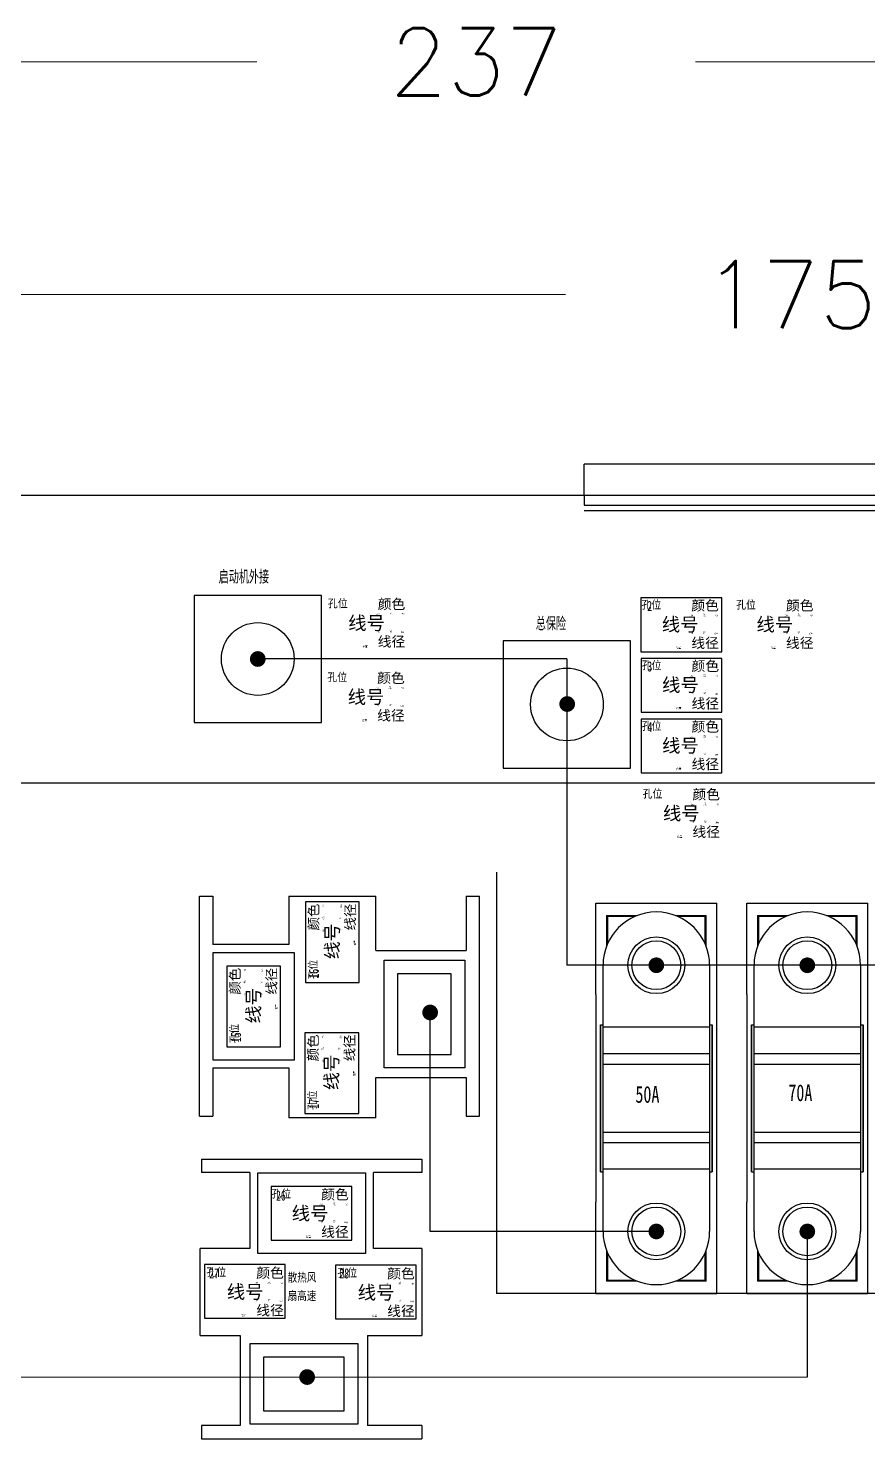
# Model space of a CAD drawing. Header units: millimetres. Extents: x -2653 to 6698, y -4403 to -42.
# Drawn here: x -2509.1 to -2384.4, y -251.5 to -41.7 of the extents above; entities that cross this region are included whole.
import ezdxf
from ezdxf.enums import TextEntityAlignment as Align

# ---------------------------------------------------------------- set-up
doc = ezdxf.new("R2010")
doc.units = ezdxf.units.MM
doc.header["$MEASUREMENT"] = 0
doc.layers.add('文字', color=3, linetype='Continuous')
doc.layers.add('轮廓线', color=7, linetype='Continuous')
for name, color, linetype, plot in [('隐藏-剥皮长度', 2, 'Continuous', False), ('隐藏-加余量', 1, 'Continuous', False), ('隐藏-备注', 1, 'Continuous', False), ('隐藏-孔位', 1, 'Continuous', False), ('隐藏-对应端子', 2, 'Continuous', False), ('隐藏-规格', 1, 'Continuous', False), ('隐藏-辅助信息', 3, 'Continuous', False), ('隐藏-防水栓', 2, 'Continuous', False)]:
    doc.layers.add(name, color=color, linetype=linetype, plot=plot)
doc.styles.add('CL', font='', dxfattribs={"height": 2})
doc.styles.get("Standard").update_dxf_attribs({"font": 'txt', "bigfont": 'gbcbig.shx'})
doc.styles.add('灯泡', font='', dxfattribs={"width": 0.7})
doc.styles.get('CL').set_extended_font_data('SimSun')
doc.styles.get('灯泡').set_extended_font_data('NSimSun')

msp = doc.modelspace()

# ---------------------------------------------------------------- linework, layer by layer
at = {"color": 0, "lineweight": -3}
for p, q in [((-2323.46, -106.52), (-2426.51, -106.52)), ((-2512.33, -111.12), (-2426.51, -111.12)), ((-2426.51, -111.12), (-2275.57, -111.12)), ((-2426.51, -112.65), (-2275.57, -112.65)), ((-2426.51, -113.42), (-2275.57, -113.42)), ((-2429.08, -135.51), (-2475.03, -135.51)), ((-2429.08, -135.51), (-2429.08, -181.06)), ((-2348.73, -154), (-2523.06, -154)), ((-2439.55, -167.2), (-2439.55, -229.9)), ((-2483.67, -203.54), (-2483.67, -170.8)), ((-2442.09, -203.54), (-2442.09, -170.8)), ((-2406.81, -229.9), (-2406.81, -171.82)), ((-2384.37, -229.9), (-2384.37, -171.82)), ((-2370.91, -181.06), (-2429.08, -181.06)), ((-2449.41, -220.66), (-2449.41, -188.32)), ((-2424.76, -189.91), (-2424.76, -211.82)), ((-2424.1, -211.82), (-2424.1, -189.91)), ((-2424.1, -189.91), (-2424.1, -211.82)), ((-2407.47, -189.91), (-2407.47, -211.82)), ((-2407.47, -211.82), (-2407.47, -189.91)), ((-2402.32, -189.91), (-2402.32, -211.82)), ((-2401.66, -211.82), (-2401.66, -189.91)), ((-2401.66, -189.91), (-2401.66, -211.82)), ((-2385.03, -189.91), (-2385.03, -211.82)), ((-2385.03, -211.82), (-2385.03, -189.91)), ((-2483.39, -209.93), (-2450.66, -209.93)), ((-2415.79, -220.66), (-2449.41, -220.66)), ((-2393.35, -220.66), (-2393.35, -242.32)), ((-2376.58, -229.9), (-2439.55, -229.9)), ((-2393.35, -242.32), (-2533.9, -242.41)), ((-2483.39, -251.51), (-2450.66, -251.51))]:
    msp.add_line(p, q, dxfattribs=at)
at = {"color": 0, "lineweight": -3, "ltscale": 0.101352}
msp.add_line((-2426.51, -111.12), (-2426.51, -106.52), dxfattribs=at)
at = {"color": 0, "lineweight": -3, "ltscale": 0.033783}
msp.add_line((-2426.51, -111.12), (-2426.51, -112.65), dxfattribs=at)
at = {"color": 0, "lineweight": -3, "ltscale": 0.472973}
for p, q in [((-2465.57, -126.05), (-2484.49, -126.05)), ((-2484.49, -144.97), (-2465.57, -144.97))]:
    msp.add_line(p, q, dxfattribs=at)
at = {"color": 0, "lineweight": -3, "ltscale": 0.472972}
for p, q in [((-2484.49, -126.05), (-2484.49, -144.97)), ((-2465.57, -144.97), (-2465.57, -126.05)), ((-2419.62, -132.81), (-2438.54, -132.81)), ((-2438.54, -132.81), (-2438.54, -151.73)), ((-2419.62, -151.73), (-2419.62, -132.81)), ((-2438.54, -151.73), (-2419.62, -151.73))]:
    msp.add_line(p, q, dxfattribs=at)
at = {"color": 0, "lineweight": -3, "ltscale": 0.0495}
for p, q in [((-2483.67, -170.8), (-2481.69, -170.8)), ((-2444.07, -170.8), (-2442.09, -170.8)), ((-2483.67, -203.54), (-2481.69, -203.54)), ((-2444.07, -203.54), (-2442.09, -203.54)), ((-2483.39, -209.93), (-2483.39, -211.91)), ((-2450.66, -209.93), (-2450.66, -211.91)), ((-2483.39, -249.53), (-2483.39, -251.51)), ((-2450.66, -249.53), (-2450.66, -251.51))]:
    msp.add_line(p, q, dxfattribs=at)
at = {"color": 0, "lineweight": -3, "ltscale": 0.179848}
for p, q in [((-2481.69, -170.8), (-2481.69, -177.99)), ((-2470.41, -170.8), (-2470.41, -177.99)), ((-2450.66, -211.91), (-2457.85, -211.91)), ((-2450.66, -223.19), (-2457.85, -223.19))]:
    msp.add_line(p, q, dxfattribs=at)
at = {"color": 0, "lineweight": -3, "ltscale": 0.323399}
for p, q in [((-2470.41, -170.8), (-2457.47, -170.8)), ((-2457.47, -203.74), (-2470.41, -203.74)), ((-2483.59, -236.13), (-2483.59, -223.19)), ((-2450.66, -223.19), (-2450.66, -236.13))]:
    msp.add_line(p, q, dxfattribs=at)
at = {"color": 0, "lineweight": -3, "ltscale": 0.2508}
for p, q in [((-2457.47, -178.86), (-2457.47, -170.8)), ((-2444.07, -170.8), (-2444.07, -178.86)), ((-2458.72, -236.13), (-2450.66, -236.13)), ((-2450.66, -249.53), (-2458.72, -249.53))]:
    msp.add_line(p, q, dxfattribs=at)
at = {"color": 0, "lineweight": -3, "ltscale": 0.3399}
for p, q in [((-2424.76, -185.42), (-2424.76, -171.82)), ((-2402.32, -185.42), (-2402.32, -171.82))]:
    msp.add_line(p, q, dxfattribs=at)
at = {"color": 0, "lineweight": -3, "ltscale": 0.448799}
for p, q in [((-2424.76, -171.82), (-2406.81, -171.82)), ((-2402.32, -171.82), (-2384.37, -171.82)), ((-2424.76, -229.9), (-2406.81, -229.9)), ((-2402.32, -229.9), (-2384.37, -229.9))]:
    msp.add_line(p, q, dxfattribs=at)
at = {"color": 0, "lineweight": -3, "ltscale": 0.113718}
for p, q in [((-2423.18, -173.67), (-2423.18, -178.22)), ((-2423.18, -173.67), (-2418.63, -173.67)), ((-2400.74, -173.67), (-2400.74, -178.22)), ((-2400.74, -173.67), (-2396.19, -173.67)), ((-2423.18, -223.51), (-2423.18, -228.06)), ((-2400.74, -223.51), (-2400.74, -228.06)), ((-2418.63, -228.06), (-2423.18, -228.06)), ((-2396.19, -228.06), (-2400.74, -228.06))]:
    msp.add_line(p, q, dxfattribs=at)
at = {"color": 0, "lineweight": -3, "ltscale": 0.102373}
for p, q in [((-2423.05, -173.8), (-2423.05, -177.9)), ((-2400.61, -173.8), (-2400.61, -177.9))]:
    msp.add_line(p, q, dxfattribs=at)
at = {"color": 0, "lineweight": -3, "ltscale": 0.10237}
for p, q in [((-2418.95, -173.8), (-2423.05, -173.8)), ((-2396.51, -173.8), (-2400.61, -173.8)), ((-2423.05, -227.92), (-2418.95, -227.92)), ((-2400.61, -227.92), (-2396.51, -227.92))]:
    msp.add_line(p, q, dxfattribs=at)
at = {"color": 0, "lineweight": -3, "ltscale": 0.113715}
for p, q in [((-2412.95, -173.67), (-2408.4, -173.67)), ((-2390.51, -173.67), (-2385.96, -173.67)), ((-2408.4, -228.06), (-2412.95, -228.06)), ((-2385.96, -228.06), (-2390.51, -228.06))]:
    msp.add_line(p, q, dxfattribs=at)
at = {"color": 0, "lineweight": -3, "ltscale": 0.102368}
for p, q in [((-2408.53, -173.8), (-2412.62, -173.8)), ((-2412.62, -227.92), (-2408.53, -227.92))]:
    msp.add_line(p, q, dxfattribs=at)
at = {"color": 0, "lineweight": -3, "ltscale": 0.102367}
for p, q in [((-2408.53, -177.9), (-2408.53, -173.8)), ((-2386.09, -173.8), (-2390.18, -173.8)), ((-2386.09, -177.9), (-2386.09, -173.8)), ((-2408.53, -227.92), (-2408.53, -223.83)), ((-2386.09, -227.92), (-2386.09, -223.83)), ((-2390.18, -227.92), (-2386.09, -227.92))]:
    msp.add_line(p, q, dxfattribs=at)
at = {"color": 0, "lineweight": -3, "ltscale": 0.113713}
for p, q in [((-2408.4, -178.22), (-2408.4, -173.67)), ((-2385.96, -178.22), (-2385.96, -173.67))]:
    msp.add_line(p, q, dxfattribs=at)
at = {"color": 0, "lineweight": -3, "ltscale": 0.28215}
for p, q in [((-2470.41, -177.99), (-2481.69, -177.99)), ((-2481.69, -196.34), (-2470.41, -196.34)), ((-2476.2, -211.91), (-2476.2, -223.19)), ((-2457.85, -223.19), (-2457.85, -211.91))]:
    msp.add_line(p, q, dxfattribs=at)
at = {"color": 0, "lineweight": -3, "ltscale": 0.33495}
for p, q in [((-2457.47, -178.86), (-2444.07, -178.86)), ((-2457.47, -197.77), (-2444.07, -197.77)), ((-2477.63, -236.13), (-2477.63, -249.53)), ((-2458.72, -236.13), (-2458.72, -249.53))]:
    msp.add_line(p, q, dxfattribs=at)
at = {"color": 0, "lineweight": -3, "ltscale": 0.231}
for p, q in [((-2423.71, -190.3), (-2423.71, -181.06)), ((-2407.87, -181.06), (-2407.87, -190.3)), ((-2401.27, -190.3), (-2401.27, -181.06)), ((-2385.43, -181.06), (-2385.43, -190.3)), ((-2423.71, -220.66), (-2423.71, -211.42)), ((-2407.87, -211.42), (-2407.87, -220.66)), ((-2401.27, -220.66), (-2401.27, -211.42)), ((-2385.43, -211.42), (-2385.43, -220.66))]:
    msp.add_line(p, q, dxfattribs=at)
at = {"color": 0, "lineweight": -3, "ltscale": 0.112201}
for p, q in [((-2424.76, -185.42), (-2424.76, -189.91)), ((-2402.32, -185.42), (-2402.32, -189.91)), ((-2424.76, -211.82), (-2424.76, -216.31)), ((-2402.32, -211.82), (-2402.32, -216.31))]:
    msp.add_line(p, q, dxfattribs=at)
at = {"color": 0, "lineweight": -3, "ltscale": 0.009899}
for p, q in [((-2424.1, -189.91), (-2423.71, -189.91)), ((-2424.1, -189.91), (-2423.71, -189.91)), ((-2401.66, -189.91), (-2401.27, -189.91)), ((-2401.66, -189.91), (-2401.27, -189.91)), ((-2424.1, -211.82), (-2423.71, -211.82)), ((-2424.1, -211.82), (-2423.71, -211.82)), ((-2401.66, -211.82), (-2401.27, -211.82)), ((-2401.66, -211.82), (-2401.27, -211.82))]:
    msp.add_line(p, q, dxfattribs=at)
at = {"color": 0, "lineweight": -3, "ltscale": 0.099001}
for p, q in [((-2423.71, -194.26), (-2423.71, -190.3)), ((-2407.87, -190.3), (-2407.87, -194.26)), ((-2401.27, -194.26), (-2401.27, -190.3)), ((-2385.43, -190.3), (-2385.43, -194.26))]:
    msp.add_line(p, q, dxfattribs=at)
at = {"color": 0, "lineweight": -3, "ltscale": 0.396}
for p, q in [((-2407.87, -190.3), (-2423.71, -190.3)), ((-2385.43, -190.3), (-2401.27, -190.3)), ((-2407.87, -194.26), (-2423.71, -194.26)), ((-2385.43, -194.26), (-2401.27, -194.26)), ((-2407.87, -195.85), (-2423.71, -195.85)), ((-2385.43, -195.85), (-2401.27, -195.85)), ((-2423.71, -205.88), (-2407.87, -205.88)), ((-2407.87, -207.46), (-2423.71, -207.46)), ((-2401.27, -205.88), (-2385.43, -205.88)), ((-2385.43, -207.46), (-2401.27, -207.46)), ((-2407.87, -211.42), (-2423.71, -211.42)), ((-2385.43, -211.42), (-2401.27, -211.42))]:
    msp.add_line(p, q, dxfattribs=at)
at = {"color": 0, "lineweight": -3, "ltscale": 0.0099}
for p, q in [((-2407.87, -189.91), (-2407.47, -189.91)), ((-2407.87, -189.91), (-2407.47, -189.91)), ((-2385.43, -189.91), (-2385.03, -189.91)), ((-2385.43, -189.91), (-2385.03, -189.91)), ((-2407.87, -211.82), (-2407.47, -211.82)), ((-2407.87, -211.82), (-2407.47, -211.82)), ((-2385.43, -211.82), (-2385.03, -211.82)), ((-2385.43, -211.82), (-2385.03, -211.82))]:
    msp.add_line(p, q, dxfattribs=at)
at = {"color": 0, "lineweight": -3, "ltscale": 0.039601}
for p, q in [((-2423.71, -195.85), (-2423.71, -194.26)), ((-2407.87, -194.26), (-2407.87, -195.85)), ((-2401.27, -195.85), (-2401.27, -194.26)), ((-2385.43, -194.26), (-2385.43, -195.85))]:
    msp.add_line(p, q, dxfattribs=at)
at = {"color": 0, "lineweight": -3, "ltscale": 0.17985}
for p, q in [((-2481.69, -196.34), (-2481.69, -203.54)), ((-2470.41, -196.34), (-2470.41, -203.74)), ((-2476.2, -211.91), (-2483.39, -211.91)), ((-2476.2, -223.19), (-2483.59, -223.19))]:
    msp.add_line(p, q, dxfattribs=at)
at = {"color": 0, "lineweight": -3, "ltscale": 0.250799}
for p, q in [((-2423.71, -205.88), (-2423.71, -195.85)), ((-2407.87, -195.85), (-2407.87, -205.88)), ((-2401.27, -205.88), (-2401.27, -195.85)), ((-2385.43, -195.85), (-2385.43, -205.88))]:
    msp.add_line(p, q, dxfattribs=at)
at = {"color": 0, "lineweight": -3, "ltscale": 0.18975}
for p, q in [((-2457.47, -203.74), (-2457.47, -197.77)), ((-2444.07, -197.77), (-2444.07, -203.54)), ((-2483.59, -236.13), (-2477.63, -236.13)), ((-2477.63, -249.53), (-2483.39, -249.53))]:
    msp.add_line(p, q, dxfattribs=at)
at = {"color": 0, "lineweight": -3, "ltscale": 0.0396}
for p, q in [((-2423.71, -207.46), (-2423.71, -205.88)), ((-2407.87, -205.88), (-2407.87, -207.46)), ((-2401.27, -207.46), (-2401.27, -205.88)), ((-2385.43, -205.88), (-2385.43, -207.46))]:
    msp.add_line(p, q, dxfattribs=at)
at = {"color": 0, "lineweight": -3, "ltscale": 0.099}
for p, q in [((-2423.71, -211.42), (-2423.71, -207.46)), ((-2407.87, -207.46), (-2407.87, -211.42)), ((-2401.27, -211.42), (-2401.27, -207.46)), ((-2385.43, -207.46), (-2385.43, -211.42))]:
    msp.add_line(p, q, dxfattribs=at)
at = {"color": 0, "lineweight": -3, "ltscale": 0.339899}
for p, q in [((-2424.76, -229.9), (-2424.76, -216.31)), ((-2402.32, -229.9), (-2402.32, -216.31))]:
    msp.add_line(p, q, dxfattribs=at)
at = {"color": 0, "lineweight": -3, "ltscale": 0.102372}
for p, q in [((-2423.05, -223.83), (-2423.05, -227.92)), ((-2400.61, -223.83), (-2400.61, -227.92))]:
    msp.add_line(p, q, dxfattribs=at)
at = {"color": 0, "lineweight": -3, "ltscale": 0.113714}
for p, q in [((-2408.4, -228.06), (-2408.4, -223.51)), ((-2385.96, -228.06), (-2385.96, -223.51))]:
    msp.add_line(p, q, dxfattribs=at)
at = {"color": 0, "lineweight": -3}
for points in [[(-2418.07, -134.43), (-2406.07, -134.43), (-2406.07, -126.43), (-2418.07, -126.43)], [(-2418.03, -143.43), (-2406.03, -143.43), (-2406.03, -135.43), (-2418.03, -135.43)], [(-2418.03, -152.45), (-2406.03, -152.45), (-2406.03, -144.45), (-2418.03, -144.45)], [(-2459.94, -183.64), (-2459.94, -171.64), (-2467.94, -171.64), (-2467.94, -183.64)], [(-2471.64, -193.18), (-2471.64, -181.18), (-2479.64, -181.18), (-2479.64, -193.18)], [(-2446.26, -194.32), (-2446.26, -182.32), (-2454.26, -182.32), (-2454.26, -194.32)], [(-2460.03, -203.1), (-2460.03, -191.1), (-2468.03, -191.1), (-2468.03, -203.1)], [(-2473.04, -221.96), (-2461.04, -221.96), (-2461.04, -213.96), (-2473.04, -213.96)], [(-2482.95, -233.57), (-2470.95, -233.57), (-2470.95, -225.57), (-2482.95, -225.57)], [(-2463.5, -233.66), (-2451.5, -233.66), (-2451.5, -225.66), (-2463.5, -225.66)], [(-2474.17, -247.34), (-2462.17, -247.34), (-2462.17, -239.34), (-2474.17, -239.34)]]:
    msp.add_lwpolyline(points, close=True, dxfattribs=at)
for points in [[(-2481.64, -195.18), (-2481.64, -179.18), (-2469.64, -179.18), (-2469.64, -195.18)], [(-2456.26, -196.32), (-2456.26, -180.32), (-2444.26, -180.32), (-2444.26, -196.32)], [(-2475.04, -211.96), (-2459.04, -211.96), (-2459.04, -223.96), (-2475.04, -223.96)], [(-2476.17, -237.34), (-2460.17, -237.34), (-2460.17, -249.34), (-2476.17, -249.34)]]:
    msp.add_lwpolyline(points, close=True)
for centre, radius in [((-2475.03, -135.51), 5.41), ((-2429.08, -142.27), 5.41), ((-2415.79, -181.06), 4.22), ((-2415.79, -181.06), 3.63), ((-2393.35, -181.06), 4.22), ((-2393.35, -181.06), 3.63), ((-2415.79, -220.66), 4.22), ((-2415.79, -220.66), 3.63), ((-2393.35, -220.66), 4.22), ((-2393.35, -220.66), 3.63)]:
    msp.add_circle(centre, radius, dxfattribs=at)
for centre, start, end in [((-2415.79, -181.06), 0, 180), ((-2393.35, -181.06), 0, 180), ((-2415.79, -220.66), 180, 0), ((-2393.35, -220.66), 180, 0)]:
    msp.add_arc(centre, 7.92, start, end, dxfattribs=at)
for points in [[(-2475.03, -135.51), (-2476.17, -135.28), (-2476.19, -135.62), (-2476.2, -135.51)], [(-2475.03, -135.51), (-2476.19, -135.62), (-2476.15, -135.85), (-2476.17, -135.74)], [(-2475.03, -135.51), (-2476, -134.86), (-2476.17, -135.28), (-2476.11, -135.06)], [(-2475.03, -135.51), (-2476.15, -135.85), (-2476.06, -136.06), (-2476.11, -135.96)], [(-2475.03, -135.51), (-2476.06, -136.06), (-2475.93, -136.25), (-2476, -136.16)], [(-2475.03, -135.51), (-2475.68, -134.54), (-2476, -134.86), (-2475.85, -134.68)], [(-2475.03, -135.51), (-2475.93, -136.25), (-2475.77, -136.41), (-2475.85, -136.33)], [(-2475.03, -135.51), (-2475.77, -136.41), (-2475.58, -136.54), (-2475.68, -136.48)], [(-2475.03, -135.51), (-2475.26, -134.36), (-2475.68, -134.54), (-2475.48, -134.43)], [(-2475.03, -135.51), (-2475.58, -136.54), (-2475.37, -136.63), (-2475.48, -136.59)], [(-2475.03, -135.51), (-2475.37, -136.63), (-2475.14, -136.67), (-2475.26, -136.65)], [(-2475.03, -135.51), (-2474.92, -136.67), (-2475.26, -134.36), (-2475.03, -134.34)], [(-2475.03, -135.51), (-2475.14, -136.67), (-2474.92, -136.67), (-2475.03, -136.68)], [(-2474.8, -134.36), (-2475.03, -134.34), (-2474.8, -136.65), (-2474.92, -136.67)], [(-2474.8, -134.36), (-2474.8, -136.65), (-2474.58, -134.43), (-2474.69, -136.63)], [(-2474.69, -136.63), (-2474.58, -136.59), (-2474.58, -134.43), (-2474.48, -136.54)], [(-2474.58, -134.43), (-2474.48, -136.54), (-2474.38, -134.54), (-2474.38, -136.48)], [(-2474.2, -134.68), (-2474.38, -134.54), (-2474.2, -136.33), (-2474.29, -136.41)], [(-2474.38, -134.54), (-2474.38, -136.48), (-2474.29, -136.41)], [(-2474.2, -134.68), (-2474.2, -136.33), (-2474.06, -134.86), (-2474.13, -136.25)], [(-2474.13, -136.25), (-2474.06, -136.16), (-2474.06, -134.86), (-2474, -136.06)], [(-2474.06, -134.86), (-2474, -136.06), (-2473.95, -135.06), (-2473.95, -135.96)], [(-2473.89, -135.28), (-2473.95, -135.06), (-2473.89, -135.74), (-2473.91, -135.85)], [(-2473.95, -135.06), (-2473.95, -135.96), (-2473.91, -135.85)], [(-2473.89, -135.28), (-2473.89, -135.74), (-2473.86, -135.51), (-2473.87, -135.62)], [(-2429.04, -142.21), (-2430.19, -141.98), (-2430.2, -142.32), (-2430.21, -142.21)], [(-2429.04, -142.21), (-2430.2, -142.32), (-2430.16, -142.55), (-2430.19, -142.44)], [(-2429.04, -142.21), (-2430.01, -141.56), (-2430.19, -141.98), (-2430.12, -141.76)], [(-2429.04, -142.21), (-2430.16, -142.55), (-2430.07, -142.76), (-2430.12, -142.66)], [(-2429.04, -142.21), (-2430.07, -142.76), (-2429.94, -142.95), (-2430.01, -142.86)], [(-2429.04, -142.21), (-2429.69, -141.24), (-2430.01, -141.56), (-2429.87, -141.38)], [(-2429.04, -142.21), (-2429.94, -142.95), (-2429.78, -143.11), (-2429.87, -143.03)], [(-2429.04, -142.21), (-2429.78, -143.11), (-2429.59, -143.24), (-2429.69, -143.18)], [(-2429.04, -142.21), (-2429.27, -141.07), (-2429.69, -141.24), (-2429.49, -141.13)], [(-2429.04, -142.21), (-2429.59, -143.24), (-2429.38, -143.33), (-2429.49, -143.29)], [(-2429.04, -142.21), (-2429.38, -143.33), (-2429.16, -143.37), (-2429.27, -143.35)], [(-2429.04, -142.21), (-2428.93, -143.37), (-2429.27, -141.07), (-2429.04, -141.04)], [(-2429.04, -142.21), (-2429.16, -143.37), (-2428.93, -143.37), (-2429.04, -143.38)], [(-2428.81, -141.07), (-2429.04, -141.04), (-2428.81, -143.35), (-2428.93, -143.37)], [(-2428.81, -141.07), (-2428.81, -143.35), (-2428.6, -141.13), (-2428.7, -143.33)], [(-2428.7, -143.33), (-2428.6, -143.29), (-2428.6, -141.13), (-2428.49, -143.24)], [(-2428.6, -141.13), (-2428.49, -143.24), (-2428.39, -141.24), (-2428.39, -143.18)], [(-2428.22, -141.38), (-2428.39, -141.24), (-2428.22, -143.03), (-2428.3, -143.11)], [(-2428.39, -141.24), (-2428.39, -143.18), (-2428.3, -143.11)], [(-2428.22, -141.38), (-2428.22, -143.03), (-2428.07, -141.56), (-2428.14, -142.95)], [(-2428.14, -142.95), (-2428.07, -142.86), (-2428.07, -141.56), (-2428.01, -142.76)], [(-2428.07, -141.56), (-2428.01, -142.76), (-2427.96, -141.76), (-2427.96, -142.66)], [(-2427.9, -141.98), (-2427.96, -141.76), (-2427.9, -142.44), (-2427.93, -142.55)], [(-2427.96, -141.76), (-2427.96, -142.66), (-2427.93, -142.55)], [(-2427.9, -141.98), (-2427.9, -142.44), (-2427.88, -142.21), (-2427.88, -142.32)], [(-2415.79, -181.06), (-2416.76, -180.42), (-2416.93, -180.84), (-2416.87, -180.62)], [(-2415.79, -181.06), (-2416.44, -180.09), (-2416.76, -180.42), (-2416.61, -180.24)], [(-2415.79, -181.06), (-2416.02, -179.92), (-2416.44, -180.09), (-2416.23, -179.99)], [(-2415.79, -181.06), (-2415.67, -182.23), (-2416.02, -179.92), (-2415.79, -179.9)], [(-2415.56, -179.92), (-2415.79, -179.9), (-2415.56, -182.21), (-2415.67, -182.23)], [(-2415.56, -179.92), (-2415.56, -182.21), (-2415.34, -179.99), (-2415.45, -182.18)], [(-2415.45, -182.18), (-2415.34, -182.14), (-2415.34, -179.99), (-2415.24, -182.09)], [(-2415.34, -179.99), (-2415.24, -182.09), (-2415.14, -180.09), (-2415.14, -182.03)], [(-2414.96, -180.24), (-2415.14, -180.09), (-2414.96, -181.89), (-2415.05, -181.97)], [(-2415.14, -180.09), (-2415.14, -182.03), (-2415.05, -181.97)], [(-2414.96, -180.24), (-2414.96, -181.89), (-2414.82, -180.42), (-2414.89, -181.8)], [(-2414.89, -181.8), (-2414.82, -181.71), (-2414.82, -180.42), (-2414.76, -181.61)], [(-2414.82, -180.42), (-2414.76, -181.61), (-2414.71, -180.62), (-2414.71, -181.51)], [(-2393.35, -181.06), (-2394.32, -180.42), (-2394.49, -180.84), (-2394.43, -180.62)], [(-2393.35, -181.06), (-2394, -180.09), (-2394.32, -180.42), (-2394.17, -180.24)], [(-2393.35, -181.06), (-2393.58, -179.92), (-2394, -180.09), (-2393.79, -179.99)], [(-2393.35, -181.06), (-2393.23, -182.23), (-2393.58, -179.92), (-2393.35, -179.9)], [(-2393.12, -179.92), (-2393.35, -179.9), (-2393.12, -182.21), (-2393.23, -182.23)], [(-2393.12, -179.92), (-2393.12, -182.21), (-2392.9, -179.99), (-2393.01, -182.18)], [(-2393.01, -182.18), (-2392.9, -182.14), (-2392.9, -179.99), (-2392.8, -182.09)], [(-2392.9, -179.99), (-2392.8, -182.09), (-2392.7, -180.09), (-2392.7, -182.03)], [(-2392.52, -180.24), (-2392.7, -180.09), (-2392.52, -181.89), (-2392.61, -181.97)], [(-2392.7, -180.09), (-2392.7, -182.03), (-2392.61, -181.97)], [(-2392.52, -180.24), (-2392.52, -181.89), (-2392.38, -180.42), (-2392.45, -181.8)], [(-2392.45, -181.8), (-2392.38, -181.71), (-2392.38, -180.42), (-2392.32, -181.61)], [(-2392.38, -180.42), (-2392.32, -181.61), (-2392.27, -180.62), (-2392.27, -181.51)], [(-2415.79, -181.06), (-2416.93, -180.84), (-2416.95, -181.18), (-2416.96, -181.06)], [(-2415.79, -181.06), (-2416.95, -181.18), (-2416.91, -181.4), (-2416.93, -181.29)], [(-2415.79, -181.06), (-2416.91, -181.4), (-2416.82, -181.61), (-2416.87, -181.51)], [(-2415.79, -181.06), (-2416.82, -181.61), (-2416.69, -181.8), (-2416.76, -181.71)], [(-2415.79, -181.06), (-2416.69, -181.8), (-2416.53, -181.97), (-2416.61, -181.89)], [(-2415.79, -181.06), (-2416.53, -181.97), (-2416.34, -182.09), (-2416.44, -182.03)], [(-2415.79, -181.06), (-2416.34, -182.09), (-2416.13, -182.18), (-2416.23, -182.14)], [(-2415.79, -181.06), (-2416.13, -182.18), (-2415.9, -182.23), (-2416.02, -182.21)], [(-2415.79, -181.06), (-2415.9, -182.23), (-2415.67, -182.23), (-2415.79, -182.23)], [(-2414.64, -180.84), (-2414.71, -180.62), (-2414.64, -181.29), (-2414.67, -181.4)], [(-2414.71, -180.62), (-2414.71, -181.51), (-2414.67, -181.4)], [(-2414.64, -180.84), (-2414.64, -181.29), (-2414.62, -181.06), (-2414.63, -181.18)], [(-2393.35, -181.06), (-2394.49, -180.84), (-2394.51, -181.18), (-2394.52, -181.06)], [(-2393.35, -181.06), (-2394.51, -181.18), (-2394.47, -181.4), (-2394.49, -181.29)], [(-2393.35, -181.06), (-2394.47, -181.4), (-2394.38, -181.61), (-2394.43, -181.51)], [(-2393.35, -181.06), (-2394.38, -181.61), (-2394.25, -181.8), (-2394.32, -181.71)], [(-2393.35, -181.06), (-2394.25, -181.8), (-2394.09, -181.97), (-2394.17, -181.89)], [(-2393.35, -181.06), (-2394.09, -181.97), (-2393.9, -182.09), (-2394, -182.03)], [(-2393.35, -181.06), (-2393.9, -182.09), (-2393.69, -182.18), (-2393.79, -182.14)], [(-2393.35, -181.06), (-2393.69, -182.18), (-2393.46, -182.23), (-2393.58, -182.21)], [(-2393.35, -181.06), (-2393.46, -182.23), (-2393.23, -182.23), (-2393.35, -182.23)], [(-2392.2, -180.84), (-2392.27, -180.62), (-2392.2, -181.29), (-2392.23, -181.4)], [(-2392.27, -180.62), (-2392.27, -181.51), (-2392.23, -181.4)], [(-2392.2, -180.84), (-2392.2, -181.29), (-2392.18, -181.06), (-2392.19, -181.18)], [(-2449.41, -188.09), (-2450.56, -187.86), (-2450.57, -188.2), (-2450.58, -188.09)], [(-2449.41, -188.09), (-2450.57, -188.2), (-2450.53, -188.43), (-2450.56, -188.31)], [(-2449.41, -188.09), (-2450.38, -187.44), (-2450.56, -187.86), (-2450.49, -187.64)], [(-2449.41, -188.09), (-2450.53, -188.43), (-2450.44, -188.64), (-2450.49, -188.53)], [(-2449.41, -188.09), (-2450.44, -188.64), (-2450.31, -188.83), (-2450.38, -188.73)], [(-2449.41, -188.09), (-2450.06, -187.12), (-2450.38, -187.44), (-2450.24, -187.26)], [(-2449.41, -188.09), (-2450.31, -188.83), (-2450.15, -188.99), (-2450.24, -188.91)], [(-2449.41, -188.09), (-2450.15, -188.99), (-2449.96, -189.12), (-2450.06, -189.06)], [(-2449.41, -188.09), (-2449.64, -186.94), (-2450.06, -187.12), (-2449.86, -187.01)], [(-2449.41, -188.09), (-2449.96, -189.12), (-2449.75, -189.2), (-2449.86, -189.16)], [(-2449.41, -188.09), (-2449.75, -189.2), (-2449.53, -189.25), (-2449.64, -189.23)], [(-2449.41, -188.09), (-2449.3, -189.25), (-2449.64, -186.94), (-2449.41, -186.92)], [(-2449.41, -188.09), (-2449.53, -189.25), (-2449.3, -189.25), (-2449.41, -189.25)], [(-2449.18, -186.94), (-2449.41, -186.92), (-2449.18, -189.23), (-2449.3, -189.25)], [(-2449.18, -186.94), (-2449.18, -189.23), (-2448.96, -187.01), (-2449.07, -189.2)], [(-2449.07, -189.2), (-2448.96, -189.16), (-2448.96, -187.01), (-2448.86, -189.12)], [(-2448.96, -187.01), (-2448.86, -189.12), (-2448.76, -187.12), (-2448.76, -189.06)], [(-2448.59, -187.26), (-2448.76, -187.12), (-2448.59, -188.91), (-2448.67, -188.99)], [(-2448.76, -187.12), (-2448.76, -189.06), (-2448.67, -188.99)], [(-2448.59, -187.26), (-2448.59, -188.91), (-2448.44, -187.44), (-2448.51, -188.83)], [(-2448.51, -188.83), (-2448.44, -188.73), (-2448.44, -187.44), (-2448.38, -188.64)], [(-2448.44, -187.44), (-2448.38, -188.64), (-2448.33, -187.64), (-2448.33, -188.53)], [(-2448.27, -187.86), (-2448.33, -187.64), (-2448.27, -188.31), (-2448.29, -188.43)], [(-2448.33, -187.64), (-2448.33, -188.53), (-2448.29, -188.43)], [(-2448.27, -187.86), (-2448.27, -188.31), (-2448.24, -188.09), (-2448.25, -188.2)], [(-2415.79, -220.66), (-2416.76, -220.02), (-2416.93, -220.44), (-2416.87, -220.22)], [(-2415.79, -220.66), (-2416.44, -219.69), (-2416.76, -220.02), (-2416.61, -219.84)], [(-2415.79, -220.66), (-2416.02, -219.52), (-2416.44, -219.69), (-2416.23, -219.59)], [(-2415.79, -220.66), (-2415.67, -221.83), (-2416.02, -219.52), (-2415.79, -219.5)], [(-2415.56, -219.52), (-2415.79, -219.5), (-2415.56, -221.81), (-2415.67, -221.83)], [(-2415.56, -219.52), (-2415.56, -221.81), (-2415.34, -219.59), (-2415.45, -221.78)], [(-2415.45, -221.78), (-2415.34, -221.74), (-2415.34, -219.59), (-2415.24, -221.69)], [(-2415.34, -219.59), (-2415.24, -221.69), (-2415.14, -219.69), (-2415.14, -221.63)], [(-2414.96, -219.84), (-2415.14, -219.69), (-2414.96, -221.49), (-2415.05, -221.57)], [(-2415.14, -219.69), (-2415.14, -221.63), (-2415.05, -221.57)], [(-2414.96, -219.84), (-2414.96, -221.49), (-2414.82, -220.02), (-2414.89, -221.4)], [(-2414.89, -221.4), (-2414.82, -221.31), (-2414.82, -220.02), (-2414.76, -221.21)], [(-2414.82, -220.02), (-2414.76, -221.21), (-2414.71, -220.22), (-2414.71, -221.11)], [(-2414.64, -220.44), (-2414.71, -220.22), (-2414.64, -220.89), (-2414.67, -221)], [(-2414.71, -220.22), (-2414.71, -221.11), (-2414.67, -221)], [(-2393.35, -220.66), (-2394.32, -220.02), (-2394.49, -220.44), (-2394.43, -220.22)], [(-2393.35, -220.66), (-2394, -219.69), (-2394.32, -220.02), (-2394.17, -219.84)], [(-2393.35, -220.66), (-2393.58, -219.52), (-2394, -219.69), (-2393.79, -219.59)], [(-2393.35, -220.66), (-2393.23, -221.83), (-2393.58, -219.52), (-2393.35, -219.5)], [(-2393.12, -219.52), (-2393.35, -219.5), (-2393.12, -221.81), (-2393.23, -221.83)], [(-2393.12, -219.52), (-2393.12, -221.81), (-2392.9, -219.59), (-2393.01, -221.78)], [(-2393.01, -221.78), (-2392.9, -221.74), (-2392.9, -219.59), (-2392.8, -221.69)], [(-2392.9, -219.59), (-2392.8, -221.69), (-2392.7, -219.69), (-2392.7, -221.63)], [(-2392.52, -219.84), (-2392.7, -219.69), (-2392.52, -221.49), (-2392.61, -221.57)], [(-2392.7, -219.69), (-2392.7, -221.63), (-2392.61, -221.57)], [(-2392.52, -219.84), (-2392.52, -221.49), (-2392.38, -220.02), (-2392.45, -221.4)], [(-2392.45, -221.4), (-2392.38, -221.31), (-2392.38, -220.02), (-2392.32, -221.21)], [(-2392.38, -220.02), (-2392.32, -221.21), (-2392.27, -220.22), (-2392.27, -221.11)], [(-2392.2, -220.44), (-2392.27, -220.22), (-2392.2, -220.89), (-2392.23, -221)], [(-2392.27, -220.22), (-2392.27, -221.11), (-2392.23, -221)], [(-2415.79, -220.66), (-2416.93, -220.44), (-2416.95, -220.78), (-2416.96, -220.66)], [(-2415.79, -220.66), (-2416.95, -220.78), (-2416.91, -221), (-2416.93, -220.89)], [(-2415.79, -220.66), (-2416.91, -221), (-2416.82, -221.21), (-2416.87, -221.11)], [(-2415.79, -220.66), (-2416.82, -221.21), (-2416.69, -221.4), (-2416.76, -221.31)], [(-2415.79, -220.66), (-2416.69, -221.4), (-2416.53, -221.57), (-2416.61, -221.49)], [(-2415.79, -220.66), (-2416.53, -221.57), (-2416.34, -221.69), (-2416.44, -221.63)], [(-2415.79, -220.66), (-2416.34, -221.69), (-2416.13, -221.78), (-2416.23, -221.74)], [(-2415.79, -220.66), (-2416.13, -221.78), (-2415.9, -221.83), (-2416.02, -221.81)], [(-2415.79, -220.66), (-2415.9, -221.83), (-2415.67, -221.83), (-2415.79, -221.83)], [(-2414.64, -220.44), (-2414.64, -220.89), (-2414.62, -220.66), (-2414.63, -220.78)], [(-2393.35, -220.66), (-2394.49, -220.44), (-2394.51, -220.78), (-2394.52, -220.66)], [(-2393.35, -220.66), (-2394.51, -220.78), (-2394.47, -221), (-2394.49, -220.89)], [(-2393.35, -220.66), (-2394.47, -221), (-2394.38, -221.21), (-2394.43, -221.11)], [(-2393.35, -220.66), (-2394.38, -221.21), (-2394.25, -221.4), (-2394.32, -221.31)], [(-2393.35, -220.66), (-2394.25, -221.4), (-2394.09, -221.57), (-2394.17, -221.49)], [(-2393.35, -220.66), (-2394.09, -221.57), (-2393.9, -221.69), (-2394, -221.63)], [(-2393.35, -220.66), (-2393.9, -221.69), (-2393.69, -221.78), (-2393.79, -221.74)], [(-2393.35, -220.66), (-2393.69, -221.78), (-2393.46, -221.83), (-2393.58, -221.81)], [(-2393.35, -220.66), (-2393.46, -221.83), (-2393.23, -221.83), (-2393.35, -221.83)], [(-2392.2, -220.44), (-2392.2, -220.89), (-2392.18, -220.66), (-2392.19, -220.78)], [(-2467.69, -242.32), (-2467.92, -241.18), (-2468.34, -241.35), (-2468.14, -241.24)], [(-2467.69, -242.32), (-2467.58, -243.48), (-2467.92, -241.18), (-2467.69, -241.15)], [(-2467.47, -241.18), (-2467.69, -241.15), (-2467.47, -243.47), (-2467.58, -243.48)], [(-2467.47, -241.18), (-2467.47, -243.47), (-2467.25, -241.24), (-2467.36, -243.44)], [(-2467.36, -243.44), (-2467.25, -243.4), (-2467.25, -241.24), (-2467.14, -243.35)], [(-2467.25, -241.24), (-2467.14, -243.35), (-2467.05, -241.35), (-2467.05, -243.29)], [(-2467.69, -242.32), (-2468.84, -242.09), (-2468.86, -242.44), (-2468.86, -242.32)], [(-2467.69, -242.32), (-2468.86, -242.44), (-2468.81, -242.66), (-2468.84, -242.55)], [(-2467.69, -242.32), (-2468.66, -241.67), (-2468.84, -242.09), (-2468.77, -241.87)], [(-2467.69, -242.32), (-2468.81, -242.66), (-2468.72, -242.87), (-2468.77, -242.77)], [(-2467.69, -242.32), (-2468.72, -242.87), (-2468.6, -243.06), (-2468.66, -242.97)], [(-2467.69, -242.32), (-2468.34, -241.35), (-2468.66, -241.67), (-2468.52, -241.5)], [(-2467.69, -242.32), (-2468.6, -243.06), (-2468.43, -243.22), (-2468.52, -243.15)], [(-2467.69, -242.32), (-2468.43, -243.22), (-2468.24, -243.35), (-2468.34, -243.29)], [(-2467.69, -242.32), (-2468.24, -243.35), (-2468.03, -243.44), (-2468.14, -243.4)], [(-2467.69, -242.32), (-2468.03, -243.44), (-2467.81, -243.48), (-2467.92, -243.47)], [(-2467.69, -242.32), (-2467.81, -243.48), (-2467.58, -243.48), (-2467.69, -243.49)], [(-2466.87, -241.5), (-2467.05, -241.35), (-2466.87, -243.15), (-2466.95, -243.22)], [(-2467.05, -241.35), (-2467.05, -243.29), (-2466.95, -243.22)], [(-2466.87, -241.5), (-2466.87, -243.15), (-2466.72, -241.67), (-2466.79, -243.06)], [(-2466.79, -243.06), (-2466.72, -242.97), (-2466.72, -241.67), (-2466.67, -242.87)], [(-2466.72, -241.67), (-2466.67, -242.87), (-2466.62, -241.87), (-2466.62, -242.77)], [(-2466.55, -242.09), (-2466.62, -241.87), (-2466.55, -242.55), (-2466.58, -242.66)], [(-2466.62, -241.87), (-2466.62, -242.77), (-2466.58, -242.66)], [(-2466.55, -242.09), (-2466.55, -242.55), (-2466.53, -242.32), (-2466.53, -242.44)]]:
    msp.add_solid(points, dxfattribs=at)
at = {"layer": '轮廓线', "lineweight": 0}
for p, q in [((-2623.25, -46.68), (-2475.16, -46.68)), ((-2261.88, -46.68), (-2409.98, -46.68)), ((-2529.77, -81.31), (-2429.29, -81.31))]:
    msp.add_line(p, q, dxfattribs=at)

# ---------------------------------------------------------------- texts
at = {"color": 0, "lineweight": -3, "char_height": 1.5, "width": 3.6791, "attachment_point": 1, "style": '灯泡'}
for s, insert in [('2', (-2417.14, -126.87)), ('3', (-2417.11, -135.87)), ('4', (-2417.1, -144.89)), ('26', (-2472.31, -214.57)), ('27', (-2482.25, -226.15)), ('28', (-2462.89, -226.15))]:
    msp.add_mtext(s, dxfattribs=dict(at, insert=insert))
at = {"color": 0, "lineweight": -3, "char_height": 1.5, "width": 3.6791, "attachment_point": 1, "rotation": 90, "style": '灯泡'}
for s, insert in [('\\pt1.5;16', (-2467.45, -183.03)), ('15', (-2479.03, -192.46)), ('17', (-2467.45, -202.39))]:
    msp.add_mtext(s, dxfattribs=dict(at, insert=insert))
at = {"layer": '文字', "lineweight": 0}
for s, height, p in [('启动机外接', 2, (-2480.84, -124.3)), ('总保险', 2, (-2433.71, -131.26)), ('散热风', 1.5, (-2470.59, -228.28)), ('扇高速', 1.5, (-2470.6, -231.03))]:
    msp.add_text(s, height=height, dxfattribs=at).set_placement(p)
at = {"layer": '文字', "color": 0, "lineweight": -3, "char_height": 2.5, "width": 10.5673, "attachment_point": 1, "style": '灯泡'}
for s, insert in [('50A', (-2418.9, -199.02)), ('70A', (-2396.17, -198.78))]:
    msp.add_mtext(s, dxfattribs=dict(at, insert=insert))
at = {"layer": '轮廓线', "lineweight": 0, "char_height": 10, "attachment_point": 5}
for s, insert in [('\\A1;237', (-2442.57, -46.68)), ('\\A1;175', (-2395.87, -81.31))]:
    msp.add_mtext(s, dxfattribs=dict(at, insert=insert))
at = {"layer": '轮廓线', "color": 7, "style": 'CL', "flags": 4}
for tag, text, p in [('颜色', 'NC', (-2453.11, -127.34)), ('颜色', 'NC', (-2406.5, -127.55)), ('颜色', 'NC', (-2392.43, -127.55)), ('线径', '0.5', (-2453.11, -132.92)), ('线径', '0.5', (-2406.5, -133.13)), ('线径', '0.5', (-2392.43, -133.13)), ('颜色', 'NC', (-2406.46, -136.55)), ('颜色', 'NC', (-2453.19, -138.33)), ('线径', '0.5', (-2406.46, -142.13)), ('线径', '0.5', (-2453.19, -143.91)), ('颜色', 'NC', (-2406.46, -145.57)), ('线径', '0.5', (-2406.46, -151.15)), ('颜色', 'NC', (-2406.33, -155.65)), ('线径', '0.5', (-2406.33, -161.23)), ('颜色', 'NC', (-2461.51, -215.15)), ('线径', '0.5', (-2461.51, -220.73)), ('颜色', 'NC', (-2471.16, -226.82)), ('颜色', 'NC', (-2451.7, -226.92)), ('线径', '0.5', (-2471.16, -232.4)), ('线径', '0.5', (-2451.7, -232.5))]:
    msp.add_attdef(tag, text=text, height=1.5, dxfattribs=at).set_placement(p, align=Align.MIDDLE_RIGHT)
for p in [(-2458.86, -130.16), (-2412.25, -130.37), (-2398.18, -130.37), (-2412.21, -139.37), (-2458.94, -141.15), (-2412.21, -148.39), (-2412.08, -158.47), (-2467.26, -217.97), (-2476.91, -229.64), (-2457.45, -229.74)]:
    msp.add_attdef('线号', text='300', height=2, dxfattribs=at).set_placement(p, align=Align.MIDDLE_CENTER)
for tag, text, p in [('颜色', 'NC', (-2466.73, -171.91)), ('线径', '0.5', (-2461.29, -171.91)), ('颜色', 'NC', (-2478.43, -181.45)), ('线径', '0.5', (-2472.99, -181.45)), ('颜色', 'NC', (-2466.82, -191.37)), ('线径', '0.5', (-2461.38, -191.37))]:
    msp.add_attdef(tag, text=text, height=1.462, rotation=90, dxfattribs=at).set_placement(p, align=Align.MIDDLE_RIGHT)
for p in [(-2463.98, -177.52), (-2475.68, -187.06), (-2464.07, -196.98)]:
    msp.add_attdef('线号', text='300', height=1.95, rotation=90, dxfattribs=at).set_placement(p, align=Align.MIDDLE_CENTER)
at = {"layer": '隐藏-剥皮长度', "color": 2, "style": 'CL', "width": 0.9, "flags": 4}
for p in [(-2453.25, -128.92), (-2406.64, -129.13), (-2392.57, -129.13), (-2406.6, -138.13), (-2453.32, -139.91), (-2406.6, -147.15), (-2406.47, -157.24), (-2461.65, -216.73), (-2471.29, -228.41), (-2451.84, -228.5)]:
    msp.add_attdef('剥皮', text='', height=0.1, dxfattribs=at).set_placement(p, align=Align.MIDDLE_RIGHT)
for p in [(-2465.18, -172.05), (-2476.89, -181.59), (-2465.28, -191.5)]:
    msp.add_attdef('剥皮', text='', height=0.0975, rotation=90, dxfattribs=at).set_placement(p, align=Align.MIDDLE_RIGHT)
at = {"layer": '隐藏-加余量', "color": 1, "style": 'CL', "width": 0.9, "flags": 4}
for p in [(-2453.25, -128.78), (-2406.64, -128.99), (-2392.57, -128.99), (-2406.6, -137.99), (-2453.32, -139.77), (-2406.6, -147.01), (-2406.47, -157.1), (-2461.65, -216.59), (-2471.29, -228.27), (-2451.84, -228.36)]:
    msp.add_attdef('加余量', text='', height=0.1, dxfattribs=at).set_placement(p, align=Align.MIDDLE_RIGHT)
for p in [(-2465.32, -172.05), (-2477.02, -181.59), (-2465.42, -191.5)]:
    msp.add_attdef('加余量', text='', height=0.0975, rotation=90, dxfattribs=at).set_placement(p, align=Align.MIDDLE_RIGHT)
at = {"layer": '隐藏-备注', "color": 1, "style": 'CL', "width": 0.9, "flags": 5}
for p in [(-2455.28, -131.52), (-2408.68, -131.73), (-2394.6, -131.73), (-2455.36, -142.51), (-2408.64, -140.73), (-2408.64, -149.75), (-2408.5, -159.84), (-2463.69, -219.34), (-2473.33, -231.01), (-2453.87, -231.1)]:
    msp.add_attdef('备注', text='', height=0.1, dxfattribs=at).set_placement(p, align=Align.MIDDLE_CENTER)
for p in [(-2462.65, -174.03), (-2474.35, -183.57), (-2462.74, -193.49)]:
    msp.add_attdef('备注', text='', height=0.0975, rotation=90, dxfattribs=at).set_placement(p, align=Align.MIDDLE_CENTER)
at = {"layer": '隐藏-孔位', "color": 6, "style": 'CL', "width": 0.9, "flags": 4}
for p in [(-2464.61, -127.24), (-2418.01, -127.44), (-2403.93, -127.44), (-2417.97, -136.44), (-2464.69, -138.22), (-2417.97, -145.47), (-2417.83, -155.55), (-2473.02, -215.05), (-2482.66, -226.72), (-2463.2, -226.81)]:
    msp.add_attdef('孔位', text='', height=1.2, dxfattribs=at).set_placement(p, align=Align.MIDDLE_LEFT)
for p in [(-2466.83, -183.13), (-2478.53, -192.67), (-2466.92, -202.58)]:
    msp.add_attdef('孔位', text='', height=1.17, rotation=90, dxfattribs=at).set_placement(p, align=Align.MIDDLE_LEFT)
at = {"layer": '隐藏-对应端子', "color": 2, "style": 'CL', "width": 0.9, "flags": 4}
for p in [(-2456.93, -128.94), (-2410.32, -129.14), (-2396.25, -129.14), (-2410.29, -138.14), (-2457.01, -139.92), (-2410.29, -147.17), (-2410.15, -157.25), (-2465.34, -216.75), (-2474.98, -228.42), (-2455.52, -228.51)]:
    msp.add_attdef('对应簧片', text='', height=0.1, dxfattribs=at).set_placement(p, align=Align.MIDDLE_RIGHT)
for p in [(-2465.17, -175.64), (-2476.87, -185.18), (-2465.27, -195.1)]:
    msp.add_attdef('对应簧片', text='', height=0.0975, rotation=90, dxfattribs=at).set_placement(p, align=Align.MIDDLE_RIGHT)
at = {"layer": '隐藏-规格', "color": 1, "style": 'CL', "width": 0.9, "flags": 5}
for p in [(-2453.25, -131.54), (-2406.64, -131.74), (-2392.57, -131.74), (-2453.32, -142.52), (-2406.6, -140.74), (-2406.6, -149.77), (-2406.47, -159.85), (-2461.65, -219.35), (-2471.29, -231.02), (-2451.84, -231.11)]:
    msp.add_attdef('规格', text='', height=0.2, dxfattribs=at).set_placement(p, align=Align.MIDDLE_RIGHT)
for p in [(-2462.64, -172.05), (-2474.34, -181.59), (-2462.73, -191.5)]:
    msp.add_attdef('规格', text='', height=0.195, rotation=90, dxfattribs=at).set_placement(p, align=Align.MIDDLE_RIGHT)
at = {"layer": '隐藏-辅助信息', "color": 3, "style": 'CL', "width": 0.9, "flags": 5}
for tag, p in [('供方编码', (-2455.28, -128.91)), ('编码', (-2455.28, -128.77)), ('供方编码', (-2408.68, -129.11)), ('编码', (-2408.68, -128.98)), ('供方编码', (-2394.6, -129.11)), ('编码', (-2394.6, -128.98)), ('供方编码', (-2408.64, -138.12)), ('编码', (-2408.64, -137.98)), ('供方编码', (-2455.36, -139.9)), ('编码', (-2455.36, -139.76)), ('供方编码', (-2408.64, -147.14)), ('编码', (-2408.64, -147)), ('供方编码', (-2408.5, -157.22)), ('编码', (-2408.5, -157.09)), ('供方编码', (-2463.69, -216.72)), ('编码', (-2463.69, -216.59)), ('供方编码', (-2473.33, -228.39)), ('编码', (-2473.33, -228.26)), ('供方编码', (-2453.87, -228.49)), ('编码', (-2453.87, -228.35))]:
    msp.add_attdef(tag, text='', height=0.1, dxfattribs=at).set_placement(p, align=Align.MIDDLE_CENTER)
at = {"layer": '隐藏-辅助信息', "color": 2, "style": 'CL', "width": 0.9, "flags": 5}
for tag, text, p in [('辅助', '辅助件', (-2455.28, -128.63)), ('辅助', '辅助件', (-2408.68, -128.84)), ('辅助', '辅助件', (-2394.6, -128.84)), ('标识管', '', (-2455.28, -131.28)), ('标识管', '', (-2408.68, -131.49)), ('标识管', '', (-2394.6, -131.49)), ('辅助', '辅助件', (-2408.64, -137.84)), ('辅助', '辅助件', (-2455.36, -139.62)), ('标识管', '', (-2408.64, -140.49)), ('标识管', '', (-2455.36, -142.27)), ('辅助', '辅助件', (-2408.64, -146.86)), ('标识管', '', (-2408.64, -149.51)), ('辅助', '辅助件', (-2408.5, -156.95)), ('标识管', '', (-2408.5, -159.6)), ('辅助', '辅助件', (-2463.69, -216.44)), ('标识管', '', (-2463.69, -219.09)), ('辅助', '辅助件', (-2473.33, -228.12)), ('辅助', '辅助件', (-2453.87, -228.21)), ('标识管', '', (-2473.33, -230.77)), ('标识管', '', (-2453.87, -230.86))]:
    msp.add_attdef(tag, text=text, height=0.1, dxfattribs=at).set_placement(p, align=Align.MIDDLE_CENTER)
at = {"layer": '隐藏-辅助信息', "color": 3, "style": 'CL', "width": 0.9, "flags": 5}
for tag, text, p in [('线种', 'FLRY', (-2456.93, -131.4)), ('工位', '', (-2456.93, -131.52)), ('线种', 'FLRY', (-2410.32, -131.61)), ('工位', '', (-2410.32, -131.73)), ('线种', 'FLRY', (-2396.25, -131.61)), ('工位', '', (-2396.25, -131.73)), ('线种', 'FLRY', (-2410.29, -140.61)), ('线种', 'FLRY', (-2457.01, -142.39)), ('工位', '', (-2457.01, -142.51)), ('工位', '', (-2410.29, -140.73)), ('线种', 'FLRY', (-2410.29, -149.64)), ('工位', '', (-2410.29, -149.75)), ('线种', 'FLRY', (-2410.15, -159.72)), ('工位', '', (-2410.15, -159.84)), ('线种', 'FLRY', (-2465.34, -219.22)), ('工位', '', (-2465.34, -219.34)), ('线种', 'FLRY', (-2474.98, -230.89)), ('工位', '', (-2474.98, -231.01)), ('线种', 'FLRY', (-2455.52, -230.98)), ('工位', '', (-2455.52, -231.1))]:
    msp.add_attdef(tag, text=text, height=0.1, dxfattribs=at).set_placement(p, align=Align.MIDDLE_RIGHT)
at = {"layer": '隐藏-辅助信息', "color": 1, "style": 'CL', "width": 0.9, "flags": 5}
for p in [(-2455.28, -131.4), (-2408.68, -131.61), (-2394.6, -131.61), (-2408.64, -140.61), (-2455.36, -142.39), (-2408.64, -149.64), (-2408.5, -159.72), (-2463.69, -219.22), (-2473.33, -230.89), (-2453.87, -230.98)]:
    msp.add_attdef('选项', text='ALL', height=0.1, dxfattribs=at).set_placement(p, align=Align.MIDDLE_CENTER)
at = {"layer": '隐藏-辅助信息', "color": 4, "style": 'CL', "width": 0.9, "flags": 4}
for p in [(-2459.08, -133.63), (-2412.47, -133.84), (-2398.4, -133.84), (-2412.44, -142.84), (-2459.16, -144.62), (-2412.44, -151.87), (-2412.3, -161.95), (-2467.49, -221.45), (-2477.13, -233.12), (-2457.67, -233.21)]:
    msp.add_attdef('位置', text='ABC', height=0.3, dxfattribs=at).set_placement(p, align=Align.MIDDLE_CENTER)
at = {"layer": '隐藏-辅助信息', "color": 2, "style": 'CL', "width": 0.9, "flags": 5}
for tag, text, p in [('辅助', '辅助件', (-2465.47, -174.03)), ('标识管', '', (-2462.89, -174.03)), ('辅助', '辅助件', (-2477.17, -183.57)), ('标识管', '', (-2474.59, -183.57)), ('辅助', '辅助件', (-2465.56, -193.49)), ('标识管', '', (-2462.98, -193.49))]:
    msp.add_attdef(tag, text=text, height=0.0975, rotation=90, dxfattribs=at).set_placement(p, align=Align.MIDDLE_CENTER)
at = {"layer": '隐藏-辅助信息', "color": 3, "style": 'CL', "width": 0.9, "flags": 5}
for tag, p in [('编码', (-2465.33, -174.03)), ('供方编码', (-2465.2, -174.03)), ('编码', (-2477.03, -183.57)), ('供方编码', (-2476.9, -183.57)), ('编码', (-2465.42, -193.49)), ('供方编码', (-2465.29, -193.49))]:
    msp.add_attdef(tag, text='', height=0.0975, rotation=90, dxfattribs=at).set_placement(p, align=Align.MIDDLE_CENTER)
at = {"layer": '隐藏-辅助信息', "color": 1, "style": 'CL', "width": 0.9, "flags": 5}
for p in [(-2462.76, -174.03), (-2474.47, -183.57), (-2462.86, -193.49)]:
    msp.add_attdef('选项', text='ALL', height=0.0975, rotation=90, dxfattribs=at).set_placement(p, align=Align.MIDDLE_CENTER)
at = {"layer": '隐藏-辅助信息', "color": 3, "style": 'CL', "width": 0.9, "flags": 5}
for tag, text, p in [('线种', 'FLRY', (-2462.76, -175.64)), ('工位', '', (-2462.65, -175.64)), ('线种', 'FLRY', (-2474.47, -185.18)), ('工位', '', (-2474.35, -185.18)), ('线种', 'FLRY', (-2462.86, -195.1)), ('工位', '', (-2462.74, -195.1))]:
    msp.add_attdef(tag, text=text, height=0.0975, rotation=90, dxfattribs=at).set_placement(p, align=Align.MIDDLE_RIGHT)
at = {"layer": '隐藏-辅助信息', "color": 4, "style": 'CL', "width": 0.9, "flags": 4}
for p in [(-2460.59, -177.74), (-2472.29, -187.27), (-2460.69, -197.19)]:
    msp.add_attdef('位置', text='ABC', height=0.292, rotation=90, dxfattribs=at).set_placement(p, align=Align.MIDDLE_CENTER)
at = {"layer": '隐藏-防水栓', "color": 2, "style": 'CL', "width": 0.9, "flags": 4}
for p in [(-2456.93, -128.78), (-2410.32, -128.99), (-2396.25, -128.99), (-2410.29, -137.99), (-2457.01, -139.77), (-2410.29, -147.01), (-2410.15, -157.1), (-2465.34, -216.59), (-2474.98, -228.27), (-2455.52, -228.36)]:
    msp.add_attdef('防水栓', text='', height=0.1, dxfattribs=at).set_placement(p, align=Align.MIDDLE_RIGHT)
for p in [(-2465.32, -175.64), (-2477.02, -185.18), (-2465.42, -195.1)]:
    msp.add_attdef('防水栓', text='', height=0.0975, rotation=90, dxfattribs=at).set_placement(p, align=Align.MIDDLE_RIGHT)

doc.saveas('drawing.dxf')
